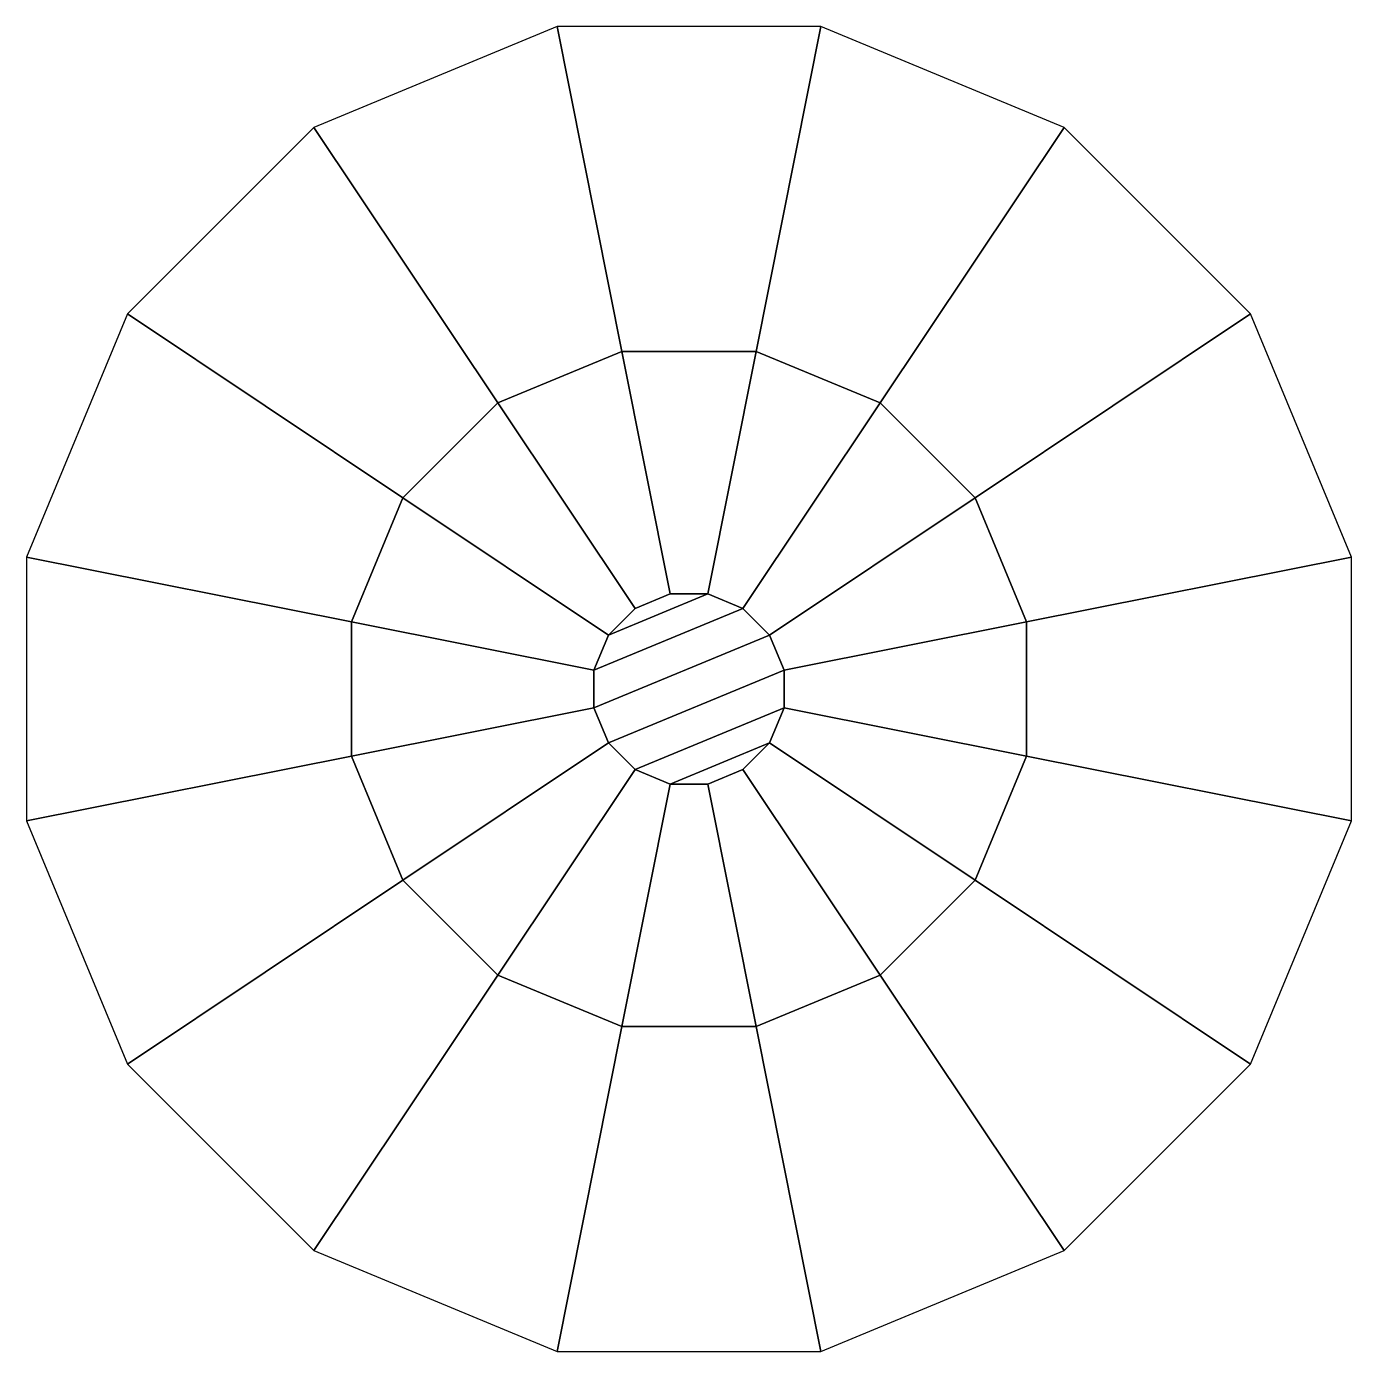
# Model space of a CAD drawing. Extents: x -2.12 to 2.12, y -2.12 to 2.12.
import ezdxf

# ---------------------------------------------------------------- set-up
doc = ezdxf.new("R2010")
doc.units = 0
doc.layers.add('TURRET', color=1, linetype='CONTINUOUS')

msp = doc.modelspace()

# ---------------------------------------------------------------- linework, layer by layer
at = {"layer": 'TURRET'}
for points in [[(-0.4214, 2.1185), (-0.2146, 1.0789, 0.42), (0.2146, 1.0789, 0.42), (0.4214, 2.1185)], [(-1.2, 1.796), (-0.6111, 0.9146, 0.42), (-0.2146, 1.0789, 0.42), (-0.4214, 2.1185)], [(0.4214, 2.1185), (0.2146, 1.0789, 0.42), (0.6111, 0.9146, 0.42), (1.2, 1.796)], [(-1.796, 1.2), (-0.9146, 0.6111, 0.42), (-0.6111, 0.9146, 0.42), (-1.2, 1.796)], [(1.2, 1.796), (0.6111, 0.9146, 0.42), (0.9146, 0.6111, 0.42), (1.796, 1.2)], [(-2.1185, 0.4214), (-1.0789, 0.2146, 0.42), (-0.9146, 0.6111, 0.42), (-1.796, 1.2)], [(1.796, 1.2), (0.9146, 0.6111, 0.42), (1.0789, 0.2146, 0.42), (2.1185, 0.4214)], [(-0.6111, 0.9146, 0.42), (-0.1722, 0.2578, 0.53), (-0.0605, 0.304, 0.53), (-0.2146, 1.0789, 0.42)], [(-0.2146, 1.0789, 0.42), (-0.0605, 0.304, 0.53), (0.0605, 0.304, 0.53), (0.2146, 1.0789, 0.42)], [(0.2146, 1.0789, 0.42), (0.0605, 0.304, 0.53), (0.1722, 0.2578, 0.53), (0.6111, 0.9146, 0.42)], [(-0.9146, 0.6111, 0.42), (-0.2578, 0.1722, 0.53), (-0.1722, 0.2578, 0.53), (-0.6111, 0.9146, 0.42)], [(0.6111, 0.9146, 0.42), (0.1722, 0.2578, 0.53), (0.2578, 0.1722, 0.53), (0.9146, 0.6111, 0.42)], [(-1.0789, 0.2146, 0.42), (-0.304, 0.0605, 0.53), (-0.2578, 0.1722, 0.53), (-0.9146, 0.6111, 0.42)], [(0.9146, 0.6111, 0.42), (0.2578, 0.1722, 0.53), (0.304, 0.0605, 0.53), (1.0789, 0.2146, 0.42)], [(-2.1185, -0.4214), (-1.0789, -0.2146, 0.42), (-1.0789, 0.2146, 0.42), (-2.1185, 0.4214)], [(2.1185, 0.4214), (1.0789, 0.2146, 0.42), (1.0789, -0.2146, 0.42), (2.1185, -0.4214)], [(-0.2578, 0.1722, 0.53), (-0.304, 0.0605, 0.53), (0.1722, 0.2578, 0.53), (0.0605, 0.304, 0.53)], [(-0.1722, 0.2578, 0.53), (-0.2578, 0.1722, 0.53), (0.0605, 0.304, 0.53), (-0.0605, 0.304, 0.53)], [(-0.304, 0.0605, 0.53), (-0.304, -0.0605, 0.53), (0.2578, 0.1722, 0.53), (0.1722, 0.2578, 0.53)], [(-1.0789, -0.2146, 0.42), (-0.304, -0.0605, 0.53), (-0.304, 0.0605, 0.53), (-1.0789, 0.2146, 0.42)], [(1.0789, 0.2146, 0.42), (0.304, 0.0605, 0.53), (0.304, -0.0605, 0.53), (1.0789, -0.2146, 0.42)], [(-0.304, -0.0605, 0.53), (-0.2578, -0.1722, 0.53), (0.304, 0.0605, 0.53), (0.2578, 0.1722, 0.53)], [(-0.2578, -0.1722, 0.53), (-0.1722, -0.2578, 0.53), (0.304, -0.0605, 0.53), (0.304, 0.0605, 0.53)], [(-0.9146, -0.6111, 0.42), (-0.2578, -0.1722, 0.53), (-0.304, -0.0605, 0.53), (-1.0789, -0.2146, 0.42)], [(-0.1722, -0.2578, 0.53), (-0.0605, -0.304, 0.53), (0.2578, -0.1722, 0.53), (0.304, -0.0605, 0.53)], [(1.0789, -0.2146, 0.42), (0.304, -0.0605, 0.53), (0.2578, -0.1722, 0.53), (0.9146, -0.6111, 0.42)], [(-0.6111, -0.9146, 0.42), (-0.1722, -0.2578, 0.53), (-0.2578, -0.1722, 0.53), (-0.9146, -0.6111, 0.42)], [(-0.0605, -0.304, 0.53), (0.0605, -0.304, 0.53), (0.1722, -0.2578, 0.53), (0.2578, -0.1722, 0.53)], [(0.9146, -0.6111, 0.42), (0.2578, -0.1722, 0.53), (0.1722, -0.2578, 0.53), (0.6111, -0.9146, 0.42)], [(-1.796, -1.2), (-0.9146, -0.6111, 0.42), (-1.0789, -0.2146, 0.42), (-2.1185, -0.4214)], [(2.1185, -0.4214), (1.0789, -0.2146, 0.42), (0.9146, -0.6111, 0.42), (1.796, -1.2)], [(-0.2146, -1.0789, 0.42), (-0.0605, -0.304, 0.53), (-0.1722, -0.2578, 0.53), (-0.6111, -0.9146, 0.42)], [(0.6111, -0.9146, 0.42), (0.1722, -0.2578, 0.53), (0.0605, -0.304, 0.53), (0.2146, -1.0789, 0.42)], [(0.2146, -1.0789, 0.42), (0.0605, -0.304, 0.53), (-0.0605, -0.304, 0.53), (-0.2146, -1.0789, 0.42)], [(-1.2, -1.796), (-0.6111, -0.9146, 0.42), (-0.9146, -0.6111, 0.42), (-1.796, -1.2)], [(1.796, -1.2), (0.9146, -0.6111, 0.42), (0.6111, -0.9146, 0.42), (1.2, -1.796)], [(-0.4214, -2.1185), (-0.2146, -1.0789, 0.42), (-0.6111, -0.9146, 0.42), (-1.2, -1.796)], [(1.2, -1.796), (0.6111, -0.9146, 0.42), (0.2146, -1.0789, 0.42), (0.4214, -2.1185)], [(0.4214, -2.1185), (0.2146, -1.0789, 0.42), (-0.2146, -1.0789, 0.42), (-0.4214, -2.1185)]]:
    msp.add_3dface(points, dxfattribs=at)

doc.saveas('drawing.dxf')
